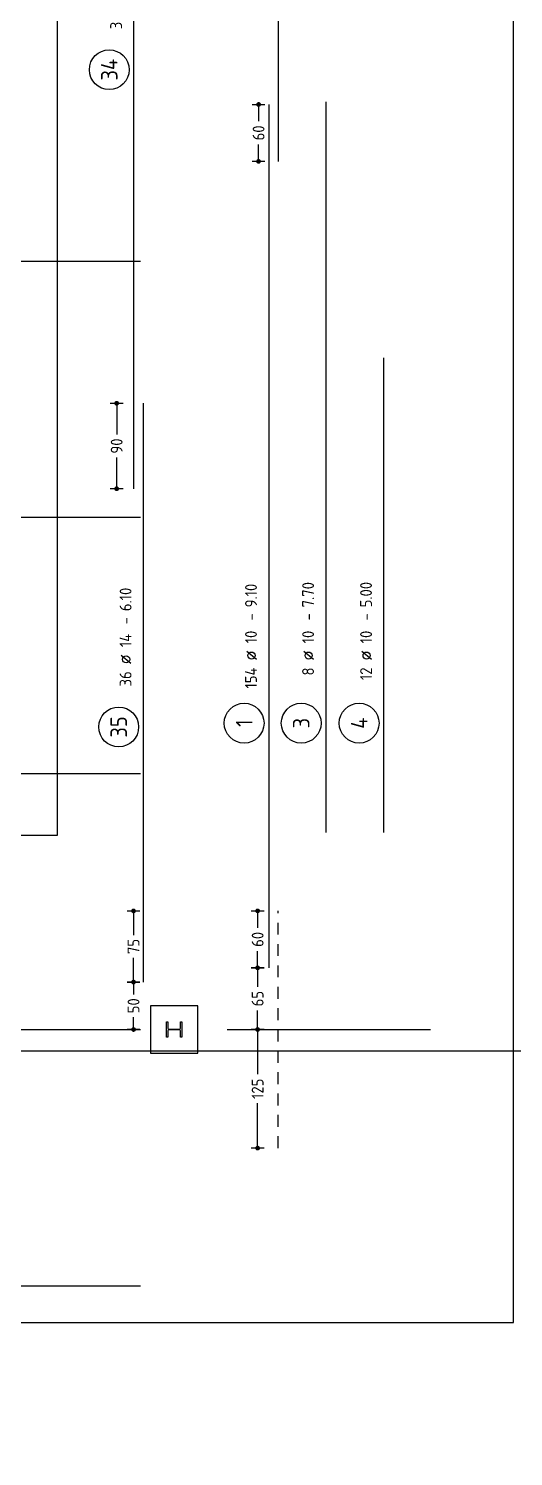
# Model space of a CAD drawing. Extents: x -7 to 291, y 0 to 252.
# Drawn here: x 151.9 to 157.02, y 189.34 to 204.39 of the extents above; entities that cross this region are included whole.
import ezdxf
from ezdxf.enums import TextEntityAlignment as Align

# ---------------------------------------------------------------- set-up
doc = ezdxf.new("R2010")
doc.units = 0
doc.header["$LTSCALE"] = 0.5
doc.header["$MEASUREMENT"] = 0
doc.header["$PDMODE"] = 2
doc.linetypes.add('AUSGEZOGEN', pattern=[1000.01, 1000, 0.01])
doc.linetypes.add('HIDDEN', pattern=[0.375, 0.25, -0.125])
doc.layers.get('0').update_dxf_attribs({"linetype": 'CONTINUOUS'})
doc.layers.get('Defpoints').update_dxf_attribs({"linetype": 'CONTINUOUS'})
for name, color, linetype in [('ACHSEN', 7, 'CONTINUOUS'), ('BET-ANS', 7, 'CONTINUOUS'), ('HILFE', 7, 'CONTINUOUS'), ('MASSE', 7, 'CONTINUOUS'), ('RND', 7, 'CONTINUOUS')]:
    doc.layers.add(name, color=color, linetype=linetype)
doc.layers.add('ANSICHTSFENSTER', color=7, linetype='CONTINUOUS', plot=False)
doc.styles.add('TXT', font='isocp.shx')
doc.dimstyles.new('DOT_I', dxfattribs={"dimscale": 0.5, "dimtxt": 0.25, "dimasz": 0.25, "dimexe": 0.1, "dimexo": 0.3, "dimgap": 0.1, "dimtad": 1, "dimdec": 3, "dimzin": 3, "dimtxsty": 'TXT', "dimblk": 'DOT', "dimblk1": 'DOT', "dimblk2": 'DOT', "dimsah": 1, "dimcen": 0.1, "dimse1": 1, "dimse2": 1, "dimazin": 0, "dimtfac": 1, "dimtdec": 4, "dimtix": 1, "dimtmove": 2, "dimatfit": 3, "dimldrblk": 'DOT', "dimfxl": 0.7, "dimfxlon": 1, "dimtvp": 1, "dimtolj": 1, "dimtzin": 0, "dimarcsym": 0})

# ---------------------------------------------------------------- blocks, each defined once
blk = doc.blocks.new('DOT')
at = {"color": 0, "linetype": 'ByBlock'}
for p, q in [((0, 0), (-1, 0)), ((0, 0.54), (0, -0.54))]:
    blk.add_line(p, q, dxfattribs=at)
at = {"color": 0, "linetype": 'ByBlock', "const_width": 0.2}
blk.add_lwpolyline([(-0.1, 0, 1), (0.1, 0, 1)], format="xyb", close=True, dxfattribs=at)
blk = doc.blocks.new('*D104')
at = {"layer": 'Defpoints', "color": 0, "linetype": 'AUSGEZOGEN', "transparency": 16777216}
for p in [(154.321, 195.087), (154.321, 194.487), (154.321, 194.487)]:
    blk.add_point(p, dxfattribs=at)
at = {"layer": 'MASSE', "color": 0, "linetype": 'AUSGEZOGEN', "lineweight": -2, "transparency": 16777216}
for p, q in [((154.321, 194.962), (154.321, 194.91)), ((154.321, 194.612), (154.321, 194.664))]:
    blk.add_line(p, q, dxfattribs=at)
at = {"layer": 'MASSE', "color": 0, "linetype": 'AUSGEZOGEN', "lineweight": -2, "transparency": 16777216, "xscale": 0.125, "yscale": 0.125, "zscale": 0.125}
for p, rotation in [((154.321, 195.087), 90), ((154.321, 194.487), 270)]:
    blk.add_blockref('DOT', p, dxfattribs=dict(at, rotation=rotation))
at = {"layer": 'MASSE', "color": 0, "linetype": 'AUSGEZOGEN', "transparency": 16777216, "insert": (154.321, 194.787), "char_height": 0.125, "attachment_point": 5, "rotation": 90, "style": 'TXT'}
blk.add_mtext('\\A1;60', dxfattribs=at)
blk = doc.blocks.new('*D108')
at = {"layer": 'Defpoints', "color": 0, "linetype": 'AUSGEZOGEN', "transparency": 16777216}
for p in [(154.321, 194.487), (154.321, 193.837), (154.321, 193.837)]:
    blk.add_point(p, dxfattribs=at)
at = {"layer": 'MASSE', "color": 0, "linetype": 'AUSGEZOGEN', "lineweight": -2, "transparency": 16777216}
for p, q in [((154.321, 194.362), (154.321, 194.287)), ((154.321, 193.962), (154.321, 194.037))]:
    blk.add_line(p, q, dxfattribs=at)
at = {"layer": 'MASSE', "color": 0, "linetype": 'AUSGEZOGEN', "lineweight": -2, "transparency": 16777216, "xscale": 0.125, "yscale": 0.125, "zscale": 0.125}
for p, rotation in [((154.321, 194.487), 90), ((154.321, 193.837), 270)]:
    blk.add_blockref('DOT', p, dxfattribs=dict(at, rotation=rotation))
at = {"layer": 'MASSE', "color": 0, "linetype": 'AUSGEZOGEN', "transparency": 16777216, "insert": (154.321, 194.162), "char_height": 0.125, "attachment_point": 5, "rotation": 90, "style": 'TXT'}
blk.add_mtext('\\A1;65', dxfattribs=at)
blk = doc.blocks.new('*D109')
at = {"layer": 'Defpoints', "color": 0, "linetype": 'AUSGEZOGEN', "transparency": 16777216}
for p in [(154.321, 193.837), (154.321, 193.837), (154.321, 192.587)]:
    blk.add_point(p, dxfattribs=at)
at = {"layer": 'MASSE', "color": 0, "linetype": 'AUSGEZOGEN', "lineweight": -2, "transparency": 16777216}
for p, q in [((154.321, 193.712), (154.321, 193.365)), ((154.321, 192.712), (154.321, 193.059))]:
    blk.add_line(p, q, dxfattribs=at)
at = {"layer": 'MASSE', "color": 0, "linetype": 'AUSGEZOGEN', "lineweight": -2, "transparency": 16777216, "xscale": 0.125, "yscale": 0.125, "zscale": 0.125}
for p, rotation in [((154.321, 193.837), 90), ((154.321, 192.587), 270)]:
    blk.add_blockref('DOT', p, dxfattribs=dict(at, rotation=rotation))
at = {"layer": 'MASSE', "color": 0, "linetype": 'AUSGEZOGEN', "transparency": 16777216, "insert": (154.321, 193.212), "char_height": 0.125, "attachment_point": 5, "rotation": 90, "style": 'TXT'}
blk.add_mtext('\\A1;125', dxfattribs=at)
blk = doc.blocks.new('RND_AUSZ')
at = {"layer": 'RND', "color": 7, "linetype": 'Continuous'}
blk.add_line((1.341, 0.262), (1.509, 0.466), dxfattribs=at)
at = {"layer": 'RND', "color": 1, "linetype": 'Continuous'}
blk.add_circle((0, 0.52), 0.42, dxfattribs=at)
at = {"layer": 'RND', "color": 7, "linetype": 'Continuous'}
blk.add_circle((1.425, 0.364), 0.075, dxfattribs=at)
at = {"layer": 'RND', "color": 7, "linetype": 'Continuous', "style": 'TXT'}
blk.add_text('-', height=0.25, dxfattribs=at).set_placement((2.163, 0.25))
at = {"layer": 'RND', "color": 1, "linetype": 'Continuous', "style": 'TXT'}
blk.add_attdef('POS', text='', height=0.35, dxfattribs=at).set_placement((0, 0.52), align=Align.MIDDLE)
at = {"layer": 'RND', "color": 7, "linetype": 'Continuous', "style": 'TXT'}
for tag, p in [('WIEOFT', (-0.536, 0.25)), ('STK', (1.174, 0.25))]:
    blk.add_attdef(tag, text='', height=0.25, dxfattribs=at).set_placement(p, align=Align.RIGHT)
for tag, p in [('DS', (1.683, 0.25)), ('LANG', (2.441, 0.25)), ('TEXT', (3.669, 0.25))]:
    blk.add_attdef(tag, p, '', height=0.25, dxfattribs=at)
blk = doc.blocks.new('*D143')
at = {"layer": 'Defpoints', "color": 0, "linetype": 'AUSGEZOGEN', "transparency": 16777216}
for p in [(154.331, 203.587), (154.331, 202.987), (154.331, 202.987)]:
    blk.add_point(p, dxfattribs=at)
at = {"layer": 'MASSE', "color": 0, "linetype": 'AUSGEZOGEN', "lineweight": -2, "transparency": 16777216}
for p, q in [((154.331, 203.462), (154.331, 203.41)), ((154.331, 203.112), (154.331, 203.164))]:
    blk.add_line(p, q, dxfattribs=at)
at = {"layer": 'MASSE', "color": 0, "linetype": 'AUSGEZOGEN', "lineweight": -2, "transparency": 16777216, "xscale": 0.125, "yscale": 0.125, "zscale": 0.125}
for p, rotation in [((154.331, 203.587), 90), ((154.331, 202.987), 270)]:
    blk.add_blockref('DOT', p, dxfattribs=dict(at, rotation=rotation))
at = {"layer": 'MASSE', "color": 0, "linetype": 'AUSGEZOGEN', "transparency": 16777216, "insert": (154.331, 203.287), "char_height": 0.125, "attachment_point": 5, "rotation": 90, "style": 'TXT'}
blk.add_mtext('\\A1;60', dxfattribs=at)
blk = doc.blocks.new('Achsen Gründung')
at = {"color": 0, "linetype": 'ByBlock', "lineweight": -2}
for p, q in [((-5.4, -32.4), (29.493, -32.4)), ((-5.4, -35.1), (29.493, -35.1)), ((-5.4, -37.8), (29.493, -37.8)), ((-5.4, -40.5), (29.493, -40.5)), ((-5.4, -43.2), (29.493, -43.2))]:
    blk.add_line(p, q, dxfattribs=at)
blk = doc.blocks.new('*D206')
at = {"layer": 'Defpoints', "color": 0, "linetype": 'AUSGEZOGEN', "transparency": 16777216}
for p in [(153.012, 194.337), (153.012, 193.837), (153.012, 193.837)]:
    blk.add_point(p, dxfattribs=at)
at = {"layer": 'MASSE', "color": 0, "linetype": 'AUSGEZOGEN', "lineweight": -2, "transparency": 16777216}
for p, q in [((153.012, 194.212), (153.012, 194.206)), ((153.012, 193.962), (153.012, 193.968))]:
    blk.add_line(p, q, dxfattribs=at)
at = {"layer": 'MASSE', "color": 0, "linetype": 'AUSGEZOGEN', "lineweight": -2, "transparency": 16777216, "xscale": 0.125, "yscale": 0.125, "zscale": 0.125}
for p, rotation in [((153.012, 194.337), 90), ((153.012, 193.837), 270)]:
    blk.add_blockref('DOT', p, dxfattribs=dict(at, rotation=rotation))
at = {"layer": 'MASSE', "color": 0, "linetype": 'AUSGEZOGEN', "transparency": 16777216, "insert": (153.012, 194.087), "char_height": 0.125, "attachment_point": 5, "rotation": 90, "style": 'TXT'}
blk.add_mtext('\\A1;50', dxfattribs=at)
blk = doc.blocks.new('*D207')
at = {"layer": 'Defpoints', "color": 0, "linetype": 'AUSGEZOGEN', "transparency": 16777216}
for p in [(153.012, 195.087), (153.012, 195.087), (153.012, 194.337)]:
    blk.add_point(p, dxfattribs=at)
at = {"layer": 'MASSE', "color": 0, "linetype": 'AUSGEZOGEN', "lineweight": -2, "transparency": 16777216}
for p, q in [((153.012, 194.962), (153.012, 194.833)), ((153.012, 194.462), (153.012, 194.591))]:
    blk.add_line(p, q, dxfattribs=at)
at = {"layer": 'MASSE', "color": 0, "linetype": 'AUSGEZOGEN', "lineweight": -2, "transparency": 16777216, "xscale": 0.125, "yscale": 0.125, "zscale": 0.125}
for p, rotation in [((153.012, 195.087), 90), ((153.012, 194.337), 270)]:
    blk.add_blockref('DOT', p, dxfattribs=dict(at, rotation=rotation))
at = {"layer": 'MASSE', "color": 0, "linetype": 'AUSGEZOGEN', "transparency": 16777216, "insert": (153.012, 194.712), "char_height": 0.125, "attachment_point": 5, "rotation": 90, "style": 'TXT'}
blk.add_mtext('\\A1;75', dxfattribs=at)
blk = doc.blocks.new('*D210')
at = {"layer": 'Defpoints', "color": 0, "linetype": 'AUSGEZOGEN', "transparency": 16777216}
for p in [(152.834, 200.437), (152.834, 199.537), (152.834, 199.537)]:
    blk.add_point(p, dxfattribs=at)
at = {"layer": 'MASSE', "color": 0, "linetype": 'AUSGEZOGEN', "lineweight": -2, "transparency": 16777216}
for p, q in [((152.834, 200.312), (152.834, 200.108)), ((152.834, 199.662), (152.834, 199.866))]:
    blk.add_line(p, q, dxfattribs=at)
at = {"layer": 'MASSE', "color": 0, "linetype": 'AUSGEZOGEN', "lineweight": -2, "transparency": 16777216, "xscale": 0.125, "yscale": 0.125, "zscale": 0.125}
for p, rotation in [((152.834, 200.437), 90), ((152.834, 199.537), 270)]:
    blk.add_blockref('DOT', p, dxfattribs=dict(at, rotation=rotation))
at = {"layer": 'MASSE', "color": 0, "linetype": 'AUSGEZOGEN', "transparency": 16777216, "insert": (152.834, 199.987), "char_height": 0.125, "attachment_point": 5, "rotation": 90, "style": 'TXT'}
blk.add_mtext('\\A1;90', dxfattribs=at)

msp = doc.modelspace()

# ---------------------------------------------------------------- linework, layer by layer
at = {"color": 0, "linetype": 'ByBlock'}
msp.add_lwpolyline([(153.361, 193.757), (153.361, 193.917), (153.374, 193.917), (153.374, 193.856, 0.4142136), (153.389, 193.841), (153.493, 193.841, 0.4142136), (153.508, 193.856), (153.508, 193.917), (153.521, 193.917), (153.521, 193.757), (153.508, 193.757), (153.508, 193.818, 0.4142136), (153.493, 193.833), (153.389, 193.833, 0.4142136), (153.374, 193.818), (153.374, 193.757)], format="xyb", close=True, dxfattribs=at)
at = {"layer": 'ACHSEN', "color": 140, "linetype": 'AUSGEZOGEN'}
msp.add_line((153.9994, 193.837), (156.1441, 193.837), dxfattribs=at)
at = {"layer": 'ANSICHTSFENSTER', "color": 2, "linetype": 'AUSGEZOGEN'}
msp.add_lwpolyline([(110.622, 190.75), (157.0199, 190.75), (157.0199, 212.1221), (110.622, 212.1221)], close=True, dxfattribs=at)
at = {"layer": 'BET-ANS', "color": 7, "linetype": 'AUSGEZOGEN'}
msp.add_lwpolyline([(123.531, 193.612), (132.366, 193.612), (132.366, 190.402), (139.956, 190.402), (139.956, 183.772), (132.361, 183.772), (132.361, 172.007), (149.801, 172.007), (149.801, 196.087), (151.211, 196.087), (151.211, 195.887), (152.211, 195.887), (152.211, 205.287), (151.211, 205.287), (151.211, 205.087), (149.801, 205.087), (149.801, 229.167)], dxfattribs=at)
at = {"layer": 'BET-ANS'}
msp.add_lwpolyline([(153.691, 193.587), (153.691, 194.087), (153.191, 194.087), (153.191, 193.587)], close=True, dxfattribs=at)
at = {"layer": 'HILFE', "color": 254, "linetype": 'AUSGEZOGEN', "true_color": 0xd7ebd2}
msp.add_xline((25.8724, 193.612), (1, 0), dxfattribs=at)
at = {"layer": 'RND', "color": 1, "linetype": 'AUSGEZOGEN'}
for points in [[(153.0156, 199.537), (153.0156, 209.537)], [(154.5386, 209.387), (154.5386, 202.987)], [(154.4386, 203.587), (154.4386, 194.487)], [(155.0408, 203.6151), (155.0408, 195.9151)], [(155.6521, 195.9151), (155.6521, 200.9151)], [(153.1156, 194.337), (153.1156, 200.437)]]:
    msp.add_lwpolyline(points, dxfattribs=at)
at = {"layer": 'RND', "color": 3, "linetype": 'HIDDEN'}
msp.add_lwpolyline([(154.5386, 192.587), (154.5386, 195.087)], dxfattribs=at)

# ---------------------------------------------------------------- block references
at = {"layer": 'ACHSEN', "color": 140, "linetype": 'AUSGEZOGEN'}
msp.add_blockref('Achsen Gründung', (123.591, 234.337), dxfattribs=at)
at = {"layer": 'RND', "color": 40, "linetype": 'AUSGEZOGEN', "xscale": 0.5, "yscale": 0.5, "zscale": 0.5, "rotation": 90}
for p, values in [((153.0156, 203.9533), {'POS': '34', 'STK': '36', 'DS': '14', 'LANG': '10.00'}), ((154.4386, 197.0659), {'POS': '1', 'STK': '154', 'DS': '10', 'LANG': '9.10'}), ((155.6521, 197.0659), {'POS': '4', 'STK': '12', 'DS': '10', 'LANG': '5.00'})]:
    msp.add_blockref('RND_AUSZ', p, dxfattribs=at).add_auto_attribs(values)
at = {"layer": 'RND', "color": 7, "linetype": 'AUSGEZOGEN', "xscale": 0.5, "yscale": 0.5, "zscale": 0.5, "rotation": 90}
for p, values in [((155.0408, 197.0659), {'POS': '3', 'STK': '8', 'DS': '10', 'LANG': '7.70'}), ((153.1156, 197.0257), {'POS': '35', 'STK': '36', 'DS': '14', 'LANG': '6.10'})]:
    msp.add_blockref('RND_AUSZ', p, dxfattribs=at).add_auto_attribs(values)

# ---------------------------------------------------------------- dimensions: what is measured, and where the dimension line sits
at = {"layer": 'MASSE', "color": 7, "linetype": 'AUSGEZOGEN'}
for base, p1, p2, picture, middle in [((154.3305, 202.987), (154.3305, 203.587), (154.3305, 202.987), '*D143', (154.3305, 203.287)), ((152.8335, 199.537), (152.8335, 200.437), (152.8335, 199.537), '*D210', (152.8335, 199.987)), ((153.0118, 195.087), (153.0118, 194.337), (153.0118, 195.087), '*D207', (153.0118, 194.712)), ((154.3213, 194.487), (154.3213, 195.087), (154.3213, 194.487), '*D104', (154.3213, 194.787)), ((154.3213, 193.837), (154.3213, 194.487), (154.3213, 193.837), '*D108', (154.3213, 194.162)), ((153.0118, 193.837), (153.0118, 194.337), (153.0118, 193.837), '*D206', (153.0118, 194.087)), ((154.3213, 193.837), (154.3213, 192.587), (154.3213, 193.837), '*D109', (154.3213, 193.212))]:
    dim = msp.add_linear_dim(base=base, p1=p1, p2=p2, angle=90, dimstyle='DOT_I', override={"dimdec": 0, "dimlfac": 100}, dxfattribs=at)
    dim.commit()
    dim.dimension.update_dxf_attribs({"geometry": picture, "text_midpoint": middle, "dimtype": 160})

doc.saveas('drawing.dxf')
